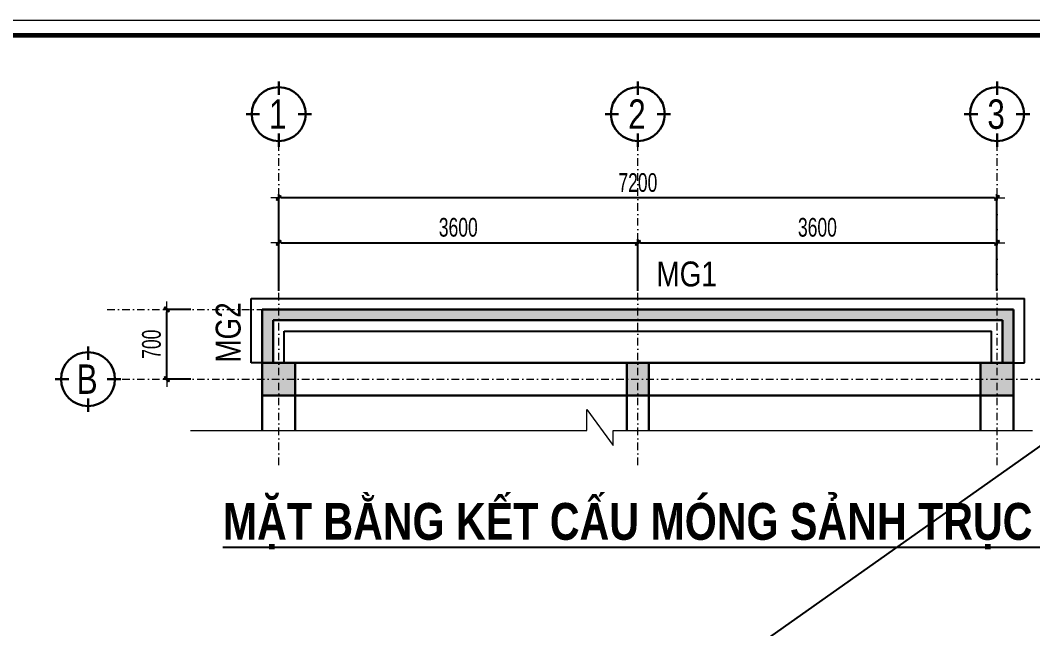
# Model space of a CAD drawing. Header units: millimetres. Extents: x -211129 to 461116, y -574633 to 115.
# Drawn here: x -121092 to -107560, y -539829 to -531691 of the extents above; entities that cross this region are included whole.
import ezdxf
from ezdxf.enums import TextEntityAlignment as Align

# ---------------------------------------------------------------- set-up
doc = ezdxf.new("R2010")
doc.units = ezdxf.units.MM
doc.header["$MEASUREMENT"] = 0
doc.header["$PDMODE"] = 32
doc.linetypes.add('DASHDOT', pattern=[1, 0.5, -0.25, 0, -0.25])
doc.layers.get('Defpoints').update_dxf_attribs({"color": 1})
for name, color, linetype, lineweight in [('hatch1', 136, 'Continuous', 9), ('Khungten_LCDI', 7, 'Continuous', 5), ('LC Dim', 8, 'Continuous', 18), ('LC Hatch', 252, 'Continuous', 9), ('LC Hatch @ 1', 252, 'Continuous', 9), ('LC Net dam 1', 30, 'Continuous', 30), ('LC Net thay', 63, 'Continuous', 25), ('LC Net truc', 79, 'DASHDOT', 13), ('LC Text1', 3, 'Continuous', 20), ('LC Text2', 7, 'Continuous', 25)]:
    doc.layers.add(name, color=color, linetype=linetype, lineweight=lineweight)
doc.layers.add('KCS_Plotter', color=11, linetype='Continuous', plot=False)
doc.styles.add('EG 1', font='VHAVANB.TTF')
doc.styles.add('HOATBIF', font='hoatbif.shx', dxfattribs={"width": 0.7})
doc.styles.add('Khungten', font='VHAVAN.TTF', dxfattribs={"width": 0.9, "height": 5000})
doc.styles.add('LC 1', font='VHAVANB.TTF')
doc.styles.add('LC3', font='VHARIALB.TTF', dxfattribs={"width": 0.8})
doc.styles.add('T2', font='VHARIAL.TTF', dxfattribs={"width": 0.8})
doc.styles.add('Tahoma', font='tahoma.ttf')
doc.styles.add('Title', font='VHBLACK.TTF', dxfattribs={"width": 0.8})
doc.dimstyles.new('1-110', dxfattribs={"dimscale": 110, "dimtxt": 2.5, "dimasz": 0.35, "dimexe": 0.5, "dimexo": 1, "dimgap": 0.8, "dimtad": 1, "dimdec": 0, "dimzin": 0, "dimdsep": 46, "dimtxsty": 'HOATBIF', "dimblk1": 'DOT', "dimblk2": 'DOT', "dimsah": 1, "dimcen": -1, "dimdle": 1, "dimclrd": 256, "dimclre": 256, "dimclrt": 4, "dimadec": 3, "dimazin": 2, "dimtfac": 0.333333, "dimtdec": 0, "dimtix": 1, "dimtmove": 2, "dimatfit": 3, "dimldrblk": 'DOT', "dimfxl": 1, "dimtvp": 0.833333, "dimtolj": 1, "dimtzin": 0, "dimarcsym": 0})

# ---------------------------------------------------------------- blocks, each defined once
blk = doc.blocks.new('lcdi fix')
at = {"layer": 'Defpoints', "lineweight": 0}
blk.add_lwpolyline([(-1200, -14850), (-1200, 14850), (40800, 14850), (40800, -14850)], close=True, dxfattribs=at)
at = {"layer": 'Khungten_LCDI', "color": 5, "lineweight": 60}
blk.add_lwpolyline([(0, -14650), (0, 14650), (40600, 14650), (40600, -14650)], close=True, dxfattribs=at)
at = {"color": 7, "style": 'Khungten', "width": 0.8}
for tag, p in [('REVISION', (39499, -10746)), ('NGAYHT', (39546, -11609))]:
    blk.add_attdef(tag, text='', height=200, dxfattribs=at).set_placement(p, align=Align.CENTER)
at = {"layer": 'LC Text1', "color": 3, "style": 'LC 1', "width": 1.834006}
for tag, p, p2 in [('TENBANVE1', (36913, -8886), (40339, -8886)), ('TENBANVE2', (36913, -9562), (40339, -9562))]:
    blk.add_attdef(tag, text='', height=250, dxfattribs=at).set_placement(p, p2, align=Align.FIT)
at = {"layer": 'LC Text1', "style": 'Title', "width": 0.7}
blk.add_attdef('SOBANVE', text='', height=250, dxfattribs=at).set_placement((39562, -13896), align=Align.CENTER)
blk = doc.blocks.new('KyHieu TrucDinhVi')
at = {"color": 7, "lineweight": 30}
for p, q in [((0, 2.36), (0, 4)), ((-2.36, 0), (-4, 0)), ((2.36, 0), (4, 0)), ((0, -2.36), (0, -4))]:
    blk.add_line(p, q, dxfattribs=at)
blk.add_circle((0, 0), 3.3, dxfattribs=at)
at = {"ltscale": 20, "style": 'Tahoma'}
blk.add_attdef('AA', text='', height=3, dxfattribs=at).set_placement((0, 0), align=Align.MIDDLE_CENTER)
blk = doc.blocks.new('TIEUDE1')
at = {"layer": 'LC Text2', "color": 7, "style": 'LC 1'}
blk.add_attdef('TIªU§Ò', text='', height=5, dxfattribs=at).set_placement((0, 0), align=Align.BOTTOM_CENTER)
blk.add_attdef('TL', text='', height=3, dxfattribs=at).set_placement((0, -2), align=Align.TOP_CENTER)
blk = doc.blocks.new('DOT')
at = {"layer": 'LC Dim'}
blk.add_line((-3, 0), (3, 0), dxfattribs=at)
at = {"layer": 'LC Dim', "color": 4}
blk.add_line((-1, -1), (1, 1), dxfattribs=at)
blk.add_lwpolyline([(0.5, 1), (-1, -0.5), (-0.5, -1), (1, 0.5)], close=True, dxfattribs=at)
blk = doc.blocks.new('*D1214')
at = {"layer": 'Defpoints', "color": 0, "ltscale": 2, "transparency": 16777216}
for p in [(-119133, -535558), (-118714, -535558), (-118714, -536491)]:
    blk.add_point(p, dxfattribs=at)
at = {"layer": 'LC Dim', "lineweight": -2, "ltscale": 2, "transparency": 16777216}
for p, q in [((-118814, -535558), (-119183, -535558)), ((-119133, -536456), (-119133, -535593)), ((-118814, -536491), (-119183, -536491))]:
    blk.add_line(p, q, dxfattribs=at)
at = {"layer": 'LC Dim', "lineweight": -2, "ltscale": 2, "transparency": 16777216, "xscale": 35, "yscale": 35, "zscale": 35}
for p, rotation in [((-119133, -535558), 90), ((-119133, -536491), 270)]:
    blk.add_blockref('DOT', p, dxfattribs=dict(at, rotation=rotation))
at = {"layer": 'LC Dim', "color": 4, "ltscale": 2, "transparency": 16777216, "insert": (-119338, -536024), "char_height": 250, "attachment_point": 5, "rotation": 90, "style": 'HOATBIF'}
blk.add_mtext('\\A1;700', dxfattribs=at)
blk = doc.blocks.new('_Dot')
at = {"color": 0, "linetype": 'ByBlock', "lineweight": -2}
blk.add_line((-0.5, 0), (-1, 0), dxfattribs=at)
at = {"color": 0, "linetype": 'ByBlock', "const_width": 0.5}
blk.add_lwpolyline([(-0.25, 0, 1), (0.25, 0, 1)], format="xyb", close=True, dxfattribs=at)
blk = doc.blocks.new('*D1216')
at = {"layer": 'Defpoints', "color": 0, "ltscale": 2, "transparency": 16777216}
for p in [(-112838, -534667), (-117638, -535411), (-112838, -535411)]:
    blk.add_point(p, dxfattribs=at)
at = {"layer": 'LC Dim', "lineweight": -2, "ltscale": 2, "transparency": 16777216}
for p, q in [((-117638, -535311), (-117638, -534617)), ((-112838, -535311), (-112838, -534617)), ((-117603, -534667), (-112873, -534667))]:
    blk.add_line(p, q, dxfattribs=at)
at = {"layer": 'LC Dim', "lineweight": -2, "ltscale": 2, "transparency": 16777216, "xscale": 35, "yscale": 35, "zscale": 35, "rotation": 180}
blk.add_blockref('DOT', (-117638, -534667), dxfattribs=at)
at = {"layer": 'LC Dim', "lineweight": -2, "ltscale": 2, "transparency": 16777216, "xscale": 35, "yscale": 35, "zscale": 35}
blk.add_blockref('DOT', (-112838, -534667), dxfattribs=at)
at = {"layer": 'LC Dim', "color": 4, "ltscale": 2, "transparency": 16777216, "insert": (-115238, -534462), "char_height": 250, "attachment_point": 5, "style": 'HOATBIF'}
blk.add_mtext('\\A1;3600', dxfattribs=at)
blk = doc.blocks.new('*D1217')
at = {"layer": 'Defpoints', "color": 0, "ltscale": 2, "transparency": 16777216}
for p in [(-108038, -534667), (-112838, -535411), (-108038, -535411)]:
    blk.add_point(p, dxfattribs=at)
at = {"layer": 'LC Dim', "lineweight": -2, "ltscale": 2, "transparency": 16777216}
for p, q in [((-112838, -535311), (-112838, -534617)), ((-108038, -535311), (-108038, -534617)), ((-112803, -534667), (-108073, -534667))]:
    blk.add_line(p, q, dxfattribs=at)
at = {"layer": 'LC Dim', "lineweight": -2, "ltscale": 2, "transparency": 16777216, "xscale": 35, "yscale": 35, "zscale": 35, "rotation": 180}
blk.add_blockref('DOT', (-112838, -534667), dxfattribs=at)
at = {"layer": 'LC Dim', "lineweight": -2, "ltscale": 2, "transparency": 16777216, "xscale": 35, "yscale": 35, "zscale": 35}
blk.add_blockref('DOT', (-108038, -534667), dxfattribs=at)
at = {"layer": 'LC Dim', "color": 4, "ltscale": 2, "transparency": 16777216, "insert": (-110438, -534462), "char_height": 250, "attachment_point": 5, "style": 'HOATBIF'}
blk.add_mtext('\\A1;3600', dxfattribs=at)
blk = doc.blocks.new('*D1218')
at = {"layer": 'Defpoints', "color": 0, "ltscale": 2, "transparency": 16777216}
for p in [(-117638, -534068), (-117638, -535411), (-108038, -535411)]:
    blk.add_point(p, dxfattribs=at)
at = {"layer": 'LC Dim', "lineweight": -2, "ltscale": 2, "transparency": 16777216}
for p, q in [((-117638, -535311), (-117638, -534018)), ((-108073, -534068), (-117603, -534068)), ((-108038, -535311), (-108038, -534018))]:
    blk.add_line(p, q, dxfattribs=at)
at = {"layer": 'LC Dim', "lineweight": -2, "ltscale": 2, "transparency": 16777216, "xscale": 35, "yscale": 35, "zscale": 35, "rotation": 180}
blk.add_blockref('DOT', (-117638, -534068), dxfattribs=at)
at = {"layer": 'LC Dim', "lineweight": -2, "ltscale": 2, "transparency": 16777216, "xscale": 35, "yscale": 35, "zscale": 35}
blk.add_blockref('DOT', (-108038, -534068), dxfattribs=at)
at = {"layer": 'LC Dim', "color": 4, "ltscale": 2, "transparency": 16777216, "insert": (-112838, -533863), "char_height": 250, "attachment_point": 5, "style": 'HOATBIF'}
blk.add_mtext('\\A1;7200', dxfattribs=at)

msp = doc.modelspace()

# ---------------------------------------------------------------- hatches: boundary and pattern name
at = {"layer": 'LC Hatch', "ltscale": 250}
h = msp.add_hatch(dxfattribs=at)
h.set_pattern_fill('BTCT', color=256, scale=40)
h.set_pattern_definition([(50, (-370660.36, -81025.82), (286.90407, -25.10085), [30, -330]), (355, (-370660.36, -81025.82), (-55.50053, 300.87685), [24, -264]), (100.4514, (-370636.45, -81027.92), (231.40375, 275.77582), [25.49608, -280.45684]), (46.1842, (-370660.36, -80945.82), (426.89642, -66.2076), [45, -495]), (96.6356, (-370624.8, -80951.34), (373.86508, 389.64715), [38.2441, -420.6852]), (351.1842, (-370660.36, -80945.82), (373.86478, 389.64744), [36, -396]), (21, (-370620.36, -80965.82), (238.76282, -161.04756), [30, -330]), (326, (-370620.36, -80965.82), (97.32613, 290.06002), [24, -264]), (71.4514, (-370600.46, -80979.24), (336.08905, 129.0122), [25.49608, -280.45684]), (37.5, (-370660.36, -81025.82), (4.863942, 133.157542), [0, -260.8, 0, -268, 0, -265]), (7.5, (-370660.36, -81025.82), (105.227815, 157.764685), [0, -152.8, 0, -254.8, 0, -101]), (327.5, (-370749.56, -81025.82), (213.528974, -9.021949), [0, -100, 0, -312, 0, -414]), (317.5, (-370789.56, -81025.82), (233.27447, 40.04199), [0, -130, 0, -207.2, 0, -294]), (45, (-370660.36, -81025.82), (-106.066017, 106.066017), []), (45, (-370589.65, -81025.82), (-106.066017, 106.066017), [])])
h.paths.add_polyline_path([(-117417.8, -536271), (-117857.8, -536271), (-117857.8, -536711), (-117417.8, -536711)])
h.paths.add_polyline_path([(-112691.2, -536271), (-112984.5, -536271), (-112984.5, -536711), (-112691.2, -536711), (-112691.2, -536711)])
h.paths.add_polyline_path([(-107817.8, -536271), (-108257.8, -536271), (-108257.8, -536711), (-107817.8, -536711)])
at = {"layer": 'LC Hatch @ 1', "ltscale": 2}
h = msp.add_hatch(dxfattribs=at)
h.set_pattern_fill('AR-CONC', color=256, scale=25)
h.set_pattern_definition([(50, (-370660.36, -81025.82), (179.315046, -15.688034), [18.75, -206.25]), (355, (-370660.36, -81025.82), (-34.687833, 188.048033), [15, -165]), (100.4514, (-370645.42, -81027.13), (144.627345, 172.359886), [15.93505, -175.28553]), (46.1842, (-370660.36, -80975.82), (266.81026, -41.37975), [28.125, -309.375]), (96.6356, (-370638.13, -80979.27), (233.66568, 243.52947), [23.90257, -262.92825]), (351.1842, (-370660.36, -80975.82), (233.66549, 243.52965), [22.5, -247.5]), (21, (-370635.36, -80988.32), (149.226763, -100.654723), [18.75, -206.25]), (326, (-370635.36, -80988.32), (60.82883, 181.28751), [15, -165]), (71.4514, (-370622.92, -80996.71), (210.05566, 80.632624), [15.93505, -175.28553]), (37.5, (-370660.36, -81025.824), (3.039964, 83.2234635), [0, -163, 0, -167.5, 0, -165.625]), (7.5, (-370660.36, -81025.82), (65.767384, 98.602928), [0, -95.5, 0, -159.25, 0, -63.125]), (327.5, (-370716.11, -81025.824), (133.455609, -5.638718), [0, -62.5, 0, -195, 0, -258.75]), (317.5, (-370741.11, -81025.82), (145.796542, 25.026246), [0, -81.25, 0, -129.5, 0, -183.75])])
h.paths.add_polyline_path([(-107964.5, -535704.3), (-107964.5, -536271), (-107817.8, -536271), (-107817.8, -535557.7), (-117857.8, -535557.7), (-117857.8, -536271), (-117711.2, -536271), (-117711.2, -535704.3)])

# ---------------------------------------------------------------- linework, layer by layer
at = {"layer": 'hatch1'}
msp.add_lwpolyline([(-118816.4, -537176), (-113518.9, -537176), (-113518.9, -536897.8), (-113167.6, -537377.8), (-113167.6, -537176), (-107563, -537176)], dxfattribs=at)
at = {"layer": 'KCS_Plotter', "ltscale": 250}
msp.add_line((-141409.4, -561391.2), (-99409.4, -531691.2), dxfattribs=at)
at = {"layer": 'LC Net dam 1'}
for p, q in [((-117857.8, -536271), (-117857.8, -535557.7)), ((-117857.8, -535557.7), (-107817.8, -535557.7)), ((-107817.8, -536271), (-107817.8, -535557.7)), ((-117711.2, -535704.3), (-107964.5, -535704.3)), ((-117711.2, -536271), (-117711.2, -535704.3)), ((-107964.5, -536271), (-107964.5, -535704.3)), ((-108257.8, -536271), (-108257.8, -536711))]:
    msp.add_line(p, q, dxfattribs=at)
at = {"layer": 'LC Net dam 1', "ltscale": 2}
for p, q in [((-112984.5, -537176), (-112984.5, -536711)), ((-112691.2, -537176), (-112691.2, -536711))]:
    msp.add_line(p, q, dxfattribs=at)
at = {"layer": 'LC Net dam 1'}
for points in [[(-117857.8, -537176), (-117857.8, -536271), (-108037.8, -536271)], [(-108257.8, -536711), (-117857.8, -536711), (-117857.8, -536271)]]:
    msp.add_lwpolyline(points, dxfattribs=at)
at = {"layer": 'LC Net dam 1', "ltscale": 2}
for points in [[(-117417.8, -537176), (-117417.8, -536271)], [(-108257.8, -536271), (-108257.8, -537176)], [(-107817.8, -537176), (-107817.8, -536271), (-108257.8, -536271)], [(-107817.8, -537176), (-107817.8, -536271)]]:
    msp.add_lwpolyline(points, dxfattribs=at)
at = {"layer": 'LC Net dam 1'}
for points in [[(-112984.5, -536271), (-112691.2, -536271), (-112691.2, -536711), (-112984.5, -536711)], [(-108257.8, -536271), (-107817.8, -536271), (-107817.8, -536711), (-108257.8, -536711)]]:
    msp.add_lwpolyline(points, close=True, dxfattribs=at)
at = {"layer": 'LC Net thay', "ltscale": 2}
for p, q in [((-118004.5, -535411), (-107671.2, -535411)), ((-118004.5, -536271), (-118004.5, -535411)), ((-107671.2, -536271), (-107671.2, -535411)), ((-117564.5, -535851), (-108111.2, -535851)), ((-117564.5, -536271), (-117564.5, -535851)), ((-108111.2, -536271), (-108111.2, -535851)), ((-117564.5, -536271), (-118004.5, -536271)), ((-108111.2, -536271), (-107671.2, -536271))]:
    msp.add_line(p, q, dxfattribs=at)
at = {"layer": 'LC Net truc', "ltscale": 200}
for p, q in [((-117637.8, -537640), (-117637.8, -533384)), ((-112837.8, -537640), (-112837.8, -533384)), ((-108037.8, -537640), (-108037.8, -533384)), ((-119930, -535557.7), (-108037.8, -535557.7)), ((-119930, -536491), (-105963, -536491))]:
    msp.add_line(p, q, dxfattribs=at)

# ---------------------------------------------------------------- block references
at = {"layer": 'LC Net thay'}
msp.add_blockref('lcdi fix', (-140209.4, -546541.2), dxfattribs=at)
at = {"layer": 'LC Text1'}
ref = msp.add_blockref('KyHieu TrucDinhVi', (-117637.8, -532946.7), dxfattribs=dict(at, xscale=109.3333333333333, yscale=109.3333333333333, zscale=109.3333333333333))
ref.add_attrib('AA', '1', dxfattribs={"layer": '0', "ltscale": 20, "height": 393.6, "style": 'EG 1', "width": 0.8}).set_placement((-117649.7, -532946.7), align=Align.MIDDLE_CENTER)
ref = msp.add_blockref('KyHieu TrucDinhVi', (-112837.8, -532946.7), dxfattribs=dict(at, xscale=109.3333333333333, yscale=109.3333333333333, zscale=109.3333333333333))
ref.add_attrib('AA', '2', dxfattribs={"layer": '0', "ltscale": 20, "height": 393.6, "style": 'EG 1', "width": 0.8}).set_placement((-112849.7, -532946.7), align=Align.MIDDLE_CENTER)
ref = msp.add_blockref('KyHieu TrucDinhVi', (-108037.8, -532946.7), dxfattribs=dict(at, xscale=109.3333333333333, yscale=109.3333333333333, zscale=109.3333333333333))
ref.add_attrib('AA', '3', dxfattribs={"layer": '0', "ltscale": 20, "height": 393.6, "style": 'EG 1', "width": 0.8}).set_placement((-108049.7, -532946.7), align=Align.MIDDLE_CENTER)
ref = msp.add_blockref('KyHieu TrucDinhVi', (-120186.9, -536491), dxfattribs=dict(at, xscale=109.3333333333333, yscale=109.3333333333333, zscale=109.3333333333333))
ref.add_attrib('AA', 'b', dxfattribs={"layer": '0', "ltscale": 20, "height": 393.6, "style": 'EG 1', "width": 0.8}).set_placement((-120198.8, -536491), align=Align.MIDDLE_CENTER)
at = {"layer": 'LC Text2'}
ref = msp.add_blockref('TIEUDE1', (-112699.8, -538787.7), dxfattribs=dict(at, xscale=100.0000000001919, yscale=100.0000000001919, zscale=100.0000000001919))
ref.add_attrib('TIªU§Ò', '%%UmÆt b»ng kÕt cÊu mãng s¶nh trôc b', dxfattribs={"color": 7, "height": 492.441, "style": 'LC3', "width": 0.8}).set_placement((-112699.8, -538787.7), align=Align.BOTTOM_CENTER)

# ---------------------------------------------------------------- texts
at = {"layer": 'LC Text2', "style": 'T2', "width": 0.8}
msp.add_text('mg1', height=333.33, dxfattribs=at).set_placement((-112589.1, -535251.3))
msp.add_text('mg2', height=333.33, rotation=90, dxfattribs=at).set_placement((-118146.9, -536271))

# ---------------------------------------------------------------- dimensions: what is measured, and where the dimension line sits
at = {"layer": 'LC Dim', "ltscale": 2}
for base, p1, p2, picture, middle in [((-117637.8, -534068), (-108037.8, -535411), (-117637.8, -535411), '*D1218', (-112837.8, -533863)), ((-112837.8, -534666.5), (-117637.8, -535411), (-112837.8, -535411), '*D1216', (-115237.8, -534461.5)), ((-108037.8, -534666.5), (-112837.8, -535411), (-108037.8, -535411), '*D1217', (-110437.8, -534461.5))]:
    dim = msp.add_linear_dim(base=base, p1=p1, p2=p2, dimstyle='1-110', override={"dimscale": 100, "dimlfac": 0.75}, dxfattribs=at)
    dim.commit()
    dim.dimension.update_dxf_attribs({"geometry": picture, "text_midpoint": middle})
dim = msp.add_linear_dim(base=(-119133.2, -535557.7), p1=(-118713.6, -536491), p2=(-118713.6, -535557.7), angle=90, dimstyle='1-110', override={"dimscale": 100, "dimlfac": 0.75}, dxfattribs=at)
dim.commit()
dim.dimension.update_dxf_attribs({"geometry": '*D1214', "text_midpoint": (-119338.2, -536024.3)})

doc.saveas('drawing.dxf')
